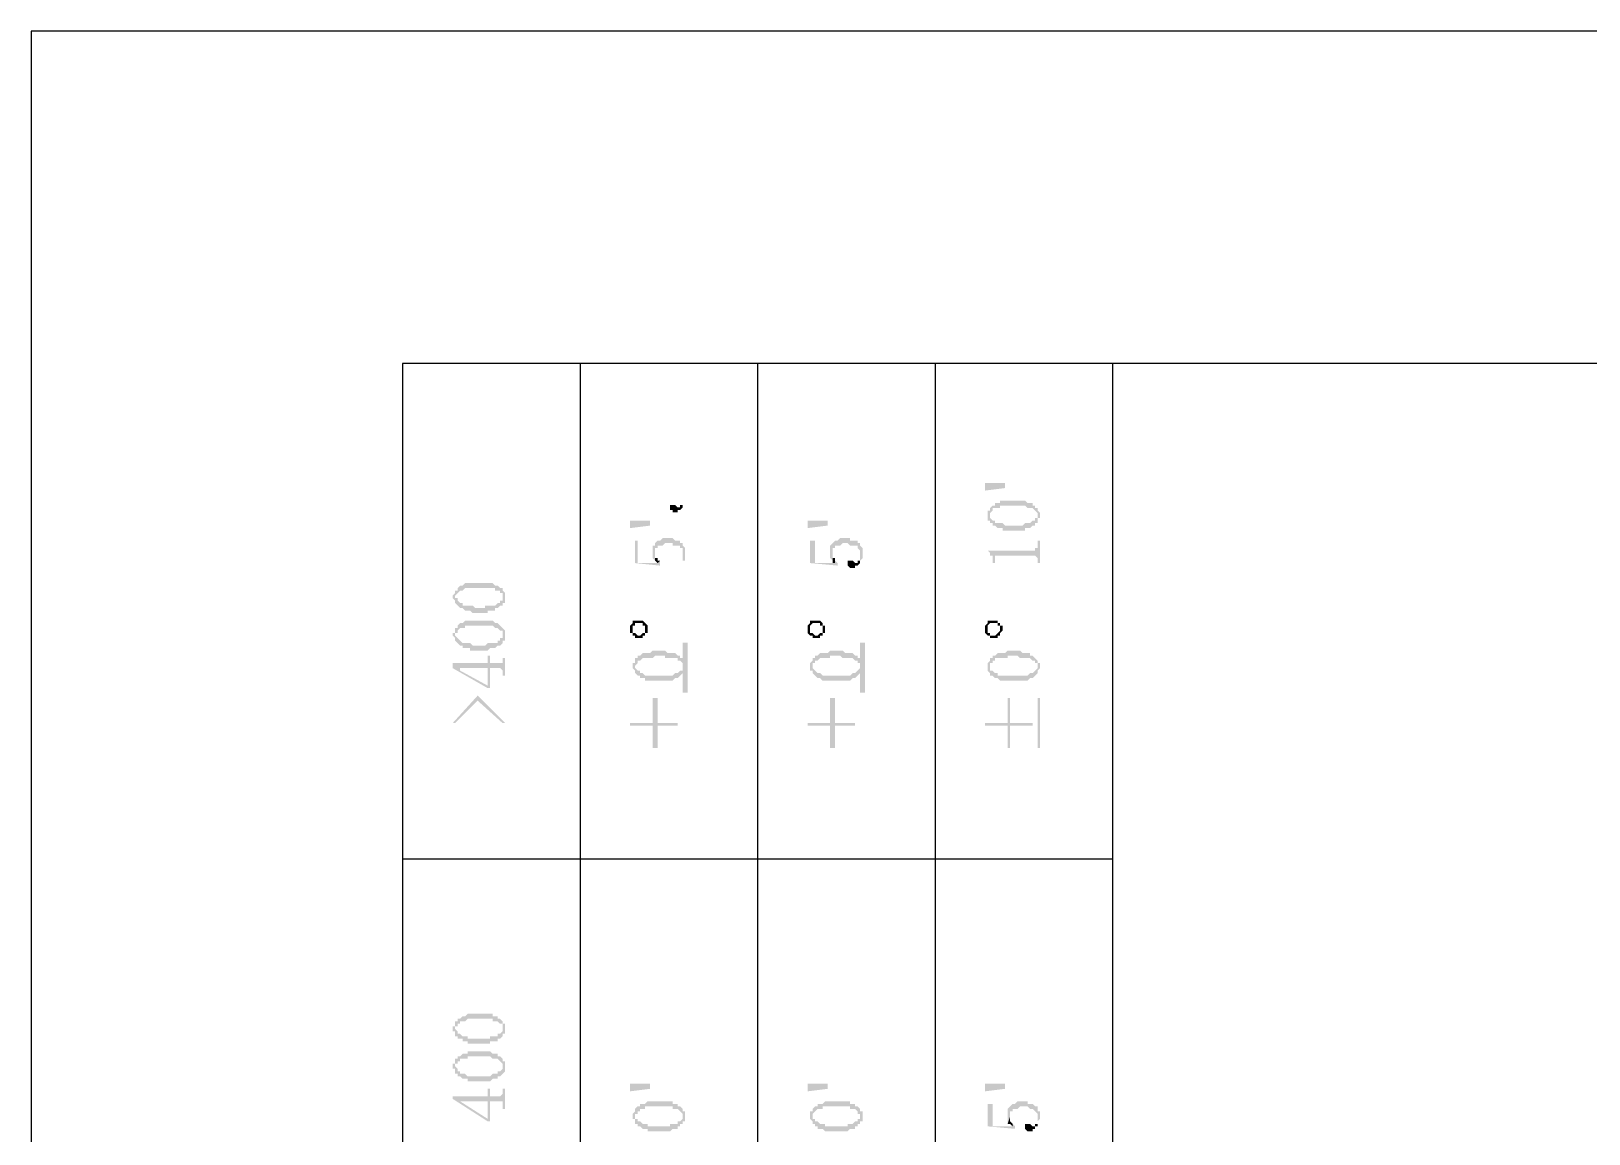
# Model space of a CAD drawing. Header units: millimetres. Extents: x 1233 to 2351, y 1180 to 1535.
# Drawn here: x 1931.4 to 1959.52, y 1515.02 to 1534.93 of the extents above; entities that cross this region are included whole.
import ezdxf

# ---------------------------------------------------------------- set-up
doc = ezdxf.new("R2010")
doc.units = ezdxf.units.MM

msp = doc.modelspace()

# ---------------------------------------------------------------- hatches: boundary and pattern name
at = {"transparency": 33554559}
for points in [[(1948.62041, 1526.7702), (1948.98146, 1526.7702), (1948.98146, 1526.67994), (1948.62041, 1526.6348)], [(1942.93375, 1526.3295), (1942.93375, 1526.28437), (1942.97888, 1526.28437), (1942.97888, 1526.23924), (1943.06915, 1526.23924), (1943.06915, 1526.28437), (1943.11428, 1526.28437), (1943.15941, 1526.3295), (1943.15941, 1526.51003), (1943.15941, 1526.41976), (1943.15941, 1526.37463), (1943.11428, 1526.37463), (1943.11428, 1526.3295), (1943.06915, 1526.3295), (1943.02402, 1526.37463), (1942.93375, 1526.37463)], [(1948.66554, 1526.18348), (1948.66554, 1526.13835), (1948.66554, 1526.09322), (1948.71067, 1526.09322), (1948.71067, 1526.04809), (1948.71067, 1526.18348), (1948.71067, 1526.22861), (1948.71067, 1526.22861), (1948.7558, 1526.27375), (1948.7558, 1526.31888), (1948.8912, 1526.31888), (1948.8912, 1526.36401), (1949.34252, 1526.36401), (1949.38765, 1526.31888), (1949.47792, 1526.31888), (1949.52305, 1526.27375), (1949.52305, 1526.27375), (1949.56818, 1526.22861), (1949.56818, 1526.18348), (1949.56818, 1526.31888), (1949.52305, 1526.31888), (1949.52305, 1526.36401), (1949.47792, 1526.36401), (1949.47792, 1526.40914), (1949.38765, 1526.40914), (1949.34252, 1526.45427), (1948.8912, 1526.45427), (1948.8912, 1526.40914), (1948.80093, 1526.40914), (1948.80093, 1526.36401), (1948.7558, 1526.36401), (1948.71067, 1526.31888), (1948.71067, 1526.27375), (1948.66554, 1526.27375), (1948.66554, 1526.22861), (1948.66554, 1526.22861)], [(1948.71067, 1526.04809), (1948.7558, 1526.04809), (1948.7558, 1526.00295), (1948.80093, 1526.00295), (1948.84607, 1525.95782), (1948.93633, 1525.95782), (1948.93633, 1525.91269), (1949.34252, 1525.91269), (1949.34252, 1525.95782), (1949.43278, 1525.95782), (1949.47792, 1526.00295), (1949.52305, 1526.00295), (1949.52305, 1526.04809), (1949.56818, 1526.04809), (1949.56818, 1526.09322), (1949.56818, 1526.13835), (1949.61331, 1526.13835), (1949.61331, 1526.18348), (1949.61331, 1526.22861), (1949.61331, 1526.22861), (1949.56818, 1526.27375), (1949.56818, 1526.31888), (1949.56818, 1526.18348), (1949.56818, 1526.13835), (1949.52305, 1526.13835), (1949.52305, 1526.09322), (1949.47792, 1526.09322), (1949.43278, 1526.04809), (1949.34252, 1526.04809), (1949.29739, 1526.00295), (1948.98146, 1526.00295), (1948.93633, 1526.04809), (1948.80093, 1526.04809), (1948.80093, 1526.09322), (1948.7558, 1526.09322), (1948.71067, 1526.13835), (1948.71067, 1526.18348), (1948.71067, 1526.18348)], [(1942.21164, 1526.09322), (1942.57269, 1526.09322), (1942.57269, 1526.00295), (1942.21164, 1525.95782)], [(1945.41602, 1526.09322), (1945.77708, 1526.09322), (1945.77708, 1526.00295), (1945.41602, 1525.95782)], [(1942.3019, 1525.73216), (1942.3019, 1525.32597), (1942.75322, 1525.28084), (1942.75322, 1525.32597), (1942.75322, 1525.3711), (1942.70809, 1525.32597), (1942.34703, 1525.32597), (1942.34703, 1525.73216)], [(1942.61783, 1525.55163), (1942.61783, 1525.46137), (1942.61783, 1525.41624), (1942.61783, 1525.41624), (1942.66296, 1525.3711), (1942.66296, 1525.5065), (1942.66296, 1525.59676), (1942.70809, 1525.59676), (1942.70809, 1525.6419), (1942.79836, 1525.6419), (1942.84349, 1525.68703), (1942.97888, 1525.68703), (1942.97888, 1525.6419), (1943.11428, 1525.6419), (1943.11428, 1525.59676), (1943.15941, 1525.59676), (1943.15941, 1525.55163), (1943.15941, 1525.5065), (1943.15941, 1525.3711), (1943.20454, 1525.3711), (1943.20454, 1525.41624), (1943.20454, 1525.5065), (1943.20454, 1525.55163), (1943.20454, 1525.59676), (1943.15941, 1525.6419), (1943.15941, 1525.68703), (1943.11428, 1525.68703), (1943.11428, 1525.73216), (1943.02402, 1525.73216), (1942.97888, 1525.77729), (1942.79836, 1525.77729), (1942.75322, 1525.73216), (1942.70809, 1525.73216), (1942.66296, 1525.68703), (1942.66296, 1525.6419), (1942.61783, 1525.6419), (1942.61783, 1525.59676)], [(1945.46115, 1525.73216), (1945.46115, 1525.32597), (1945.95761, 1525.28084), (1945.95761, 1525.32597), (1945.95761, 1525.32597), (1945.91248, 1525.3711), (1945.91248, 1525.32597), (1945.55142, 1525.32597), (1945.55142, 1525.73216)], [(1945.82221, 1525.55163), (1945.82221, 1525.46137), (1945.82221, 1525.41624), (1945.82221, 1525.41624), (1945.86734, 1525.3711), (1945.86734, 1525.5065), (1945.86734, 1525.59676), (1945.91248, 1525.59676), (1945.91248, 1525.6419), (1946.00274, 1525.6419), (1946.04787, 1525.68703), (1946.13814, 1525.68703), (1946.18327, 1525.6419), (1946.31866, 1525.6419), (1946.31866, 1525.59676), (1946.31866, 1525.59676), (1946.3638, 1525.55163), (1946.3638, 1525.5065), (1946.3638, 1525.3711), (1946.3638, 1525.3711), (1946.40893, 1525.41624), (1946.40893, 1525.5065), (1946.40893, 1525.55163), (1946.40893, 1525.59676), (1946.3638, 1525.6419), (1946.3638, 1525.68703), (1946.31866, 1525.68703), (1946.31866, 1525.73216), (1946.18327, 1525.73216), (1946.18327, 1525.77729), (1946.00274, 1525.77729), (1945.95761, 1525.73216), (1945.91248, 1525.73216), (1945.86734, 1525.68703), (1945.86734, 1525.68703), (1945.82221, 1525.6419), (1945.82221, 1525.59676)], [(1948.66554, 1525.55163), (1948.66554, 1525.55163), (1948.71067, 1525.5065), (1948.71067, 1525.46137), (1948.7558, 1525.46137), (1948.7558, 1525.41624), (1948.7558, 1525.32597), (1948.80093, 1525.32597), (1948.80093, 1525.41624), (1948.80093, 1525.46137), (1949.52305, 1525.46137), (1949.56818, 1525.41624), (1949.56818, 1525.32597), (1949.61331, 1525.32597), (1949.61331, 1525.73216), (1949.56818, 1525.73216), (1949.56818, 1525.6419), (1949.56818, 1525.59676), (1949.52305, 1525.59676), (1949.52305, 1525.55163), (1949.47792, 1525.55163)], [(1942.66296, 1525.3711), (1942.66296, 1525.3711), (1942.70809, 1525.32597), (1942.70809, 1525.32597), (1942.75322, 1525.3711), (1942.70809, 1525.3711), (1942.70809, 1525.41624), (1942.66296, 1525.41624), (1942.66296, 1525.46137), (1942.66296, 1525.5065)], [(1945.86734, 1525.3711), (1945.86734, 1525.32597), (1945.91248, 1525.32597), (1945.91248, 1525.3711), (1945.91248, 1525.41624), (1945.86734, 1525.41624), (1945.86734, 1525.46137), (1945.86734, 1525.5065)], [(1946.13814, 1525.32597), (1946.13814, 1525.28084), (1946.13814, 1525.28084), (1946.18327, 1525.23571), (1946.27353, 1525.23571), (1946.27353, 1525.28084), (1946.31866, 1525.28084), (1946.3638, 1525.32597), (1946.3638, 1525.5065), (1946.3638, 1525.41624), (1946.3638, 1525.3711), (1946.31866, 1525.3711), (1946.31866, 1525.32597), (1946.27353, 1525.32597), (1946.2284, 1525.3711), (1946.13814, 1525.3711)], [(1939.00725, 1524.69412), (1939.00725, 1524.69412), (1939.05238, 1524.64899), (1939.05238, 1524.60386), (1939.05238, 1524.73925), (1939.05238, 1524.73925), (1939.09752, 1524.78438), (1939.09752, 1524.78438), (1939.14265, 1524.82952), (1939.18778, 1524.82952), (1939.23291, 1524.87465), (1939.7745, 1524.87465), (1939.7745, 1524.82952), (1939.86476, 1524.82952), (1939.86476, 1524.78438), (1939.9099, 1524.78438), (1939.9099, 1524.73925), (1939.9099, 1524.69412), (1939.9099, 1524.87465), (1939.86476, 1524.87465), (1939.81963, 1524.91978), (1939.7745, 1524.91978), (1939.72937, 1524.96491), (1939.23291, 1524.96491), (1939.18778, 1524.91978), (1939.14265, 1524.91978), (1939.09752, 1524.87465), (1939.09752, 1524.82952), (1939.05238, 1524.82952), (1939.05238, 1524.78438), (1939.05238, 1524.78438), (1939.00725, 1524.73925)], [(1939.05238, 1524.60386), (1939.09752, 1524.55872), (1939.09752, 1524.55872), (1939.14265, 1524.51359), (1939.18778, 1524.51359), (1939.23291, 1524.46846), (1939.32318, 1524.46846), (1939.36831, 1524.42333), (1939.6391, 1524.42333), (1939.6391, 1524.46846), (1939.7745, 1524.46846), (1939.7745, 1524.51359), (1939.81963, 1524.51359), (1939.86476, 1524.55872), (1939.9099, 1524.55872), (1939.9099, 1524.60386), (1939.95503, 1524.60386), (1939.95503, 1524.64899), (1939.95503, 1524.69412), (1939.95503, 1524.73925), (1939.95503, 1524.78438), (1939.95503, 1524.78438), (1939.9099, 1524.82952), (1939.9099, 1524.69412), (1939.9099, 1524.64899), (1939.86476, 1524.64899), (1939.86476, 1524.60386), (1939.81963, 1524.60386), (1939.7745, 1524.55872), (1939.59397, 1524.55872), (1939.59397, 1524.51359), (1939.41344, 1524.51359), (1939.36831, 1524.55872), (1939.18778, 1524.55872), (1939.18778, 1524.60386), (1939.14265, 1524.60386), (1939.09752, 1524.64899), (1939.09752, 1524.69412), (1939.05238, 1524.69412)], [(1939.00725, 1524.01714), (1939.00725, 1524.01714), (1939.05238, 1523.97201), (1939.05238, 1523.92687), (1939.05238, 1524.01714), (1939.05238, 1524.06227), (1939.09752, 1524.06227), (1939.09752, 1524.1074), (1939.09752, 1524.1074), (1939.14265, 1524.15253), (1939.23291, 1524.15253), (1939.23291, 1524.19767), (1939.72937, 1524.19767), (1939.7745, 1524.15253), (1939.81963, 1524.15253), (1939.86476, 1524.1074), (1939.9099, 1524.1074), (1939.9099, 1524.06227), (1939.9099, 1524.01714), (1939.9099, 1524.15253), (1939.9099, 1524.15253), (1939.86476, 1524.19767), (1939.86476, 1524.19767), (1939.81963, 1524.2428), (1939.7745, 1524.2428), (1939.72937, 1524.28793), (1939.23291, 1524.28793), (1939.18778, 1524.2428), (1939.14265, 1524.2428), (1939.09752, 1524.19767), (1939.09752, 1524.15253), (1939.05238, 1524.15253), (1939.05238, 1524.1074), (1939.05238, 1524.06227), (1939.00725, 1524.06227)], [(1942.21164, 1524.15253), (1942.21164, 1524.1074), (1942.21164, 1524.06227), (1942.25677, 1524.06227), (1942.25677, 1524.01714), (1942.25677, 1524.15253), (1942.25677, 1524.19767), (1942.3019, 1524.19767), (1942.3019, 1524.2428), (1942.4373, 1524.2428), (1942.4373, 1524.19767), (1942.48243, 1524.19767), (1942.48243, 1524.01714), (1942.48243, 1524.06227), (1942.52756, 1524.06227), (1942.52756, 1524.1074), (1942.52756, 1524.15253), (1942.52756, 1524.19767), (1942.52756, 1524.19767), (1942.48243, 1524.2428), (1942.48243, 1524.2428), (1942.4373, 1524.28793), (1942.25677, 1524.28793), (1942.25677, 1524.2428), (1942.25677, 1524.2428), (1942.21164, 1524.19767), (1942.21164, 1524.19767)], [(1945.41602, 1524.15253), (1945.41602, 1524.1074), (1945.41602, 1524.06227), (1945.41602, 1524.06227), (1945.46115, 1524.01714), (1945.46115, 1524.15253), (1945.46115, 1524.19767), (1945.46115, 1524.19767), (1945.50629, 1524.2428), (1945.64168, 1524.2428), (1945.64168, 1524.19767), (1945.68681, 1524.19767), (1945.68681, 1524.01714), (1945.68681, 1524.06227), (1945.73195, 1524.06227), (1945.73195, 1524.1074), (1945.73195, 1524.15253), (1945.73195, 1524.19767), (1945.68681, 1524.19767), (1945.68681, 1524.2428), (1945.68681, 1524.2428), (1945.64168, 1524.28793), (1945.46115, 1524.28793), (1945.46115, 1524.2428), (1945.46115, 1524.2428), (1945.41602, 1524.19767), (1945.41602, 1524.19767)], [(1948.62041, 1524.15253), (1948.62041, 1524.1074), (1948.62041, 1524.06227), (1948.62041, 1524.06227), (1948.66554, 1524.01714), (1948.66554, 1524.15253), (1948.66554, 1524.19767), (1948.66554, 1524.19767), (1948.71067, 1524.2428), (1948.84607, 1524.2428), (1948.84607, 1524.19767), (1948.8912, 1524.19767), (1948.8912, 1524.01714), (1948.8912, 1524.06227), (1948.8912, 1524.06227), (1948.93633, 1524.1074), (1948.93633, 1524.15253), (1948.93633, 1524.19767), (1948.8912, 1524.19767), (1948.8912, 1524.2428), (1948.84607, 1524.2428), (1948.84607, 1524.28793), (1948.66554, 1524.28793), (1948.66554, 1524.2428), (1948.66554, 1524.2428), (1948.62041, 1524.19767), (1948.62041, 1524.19767)], [(1939.05238, 1523.92687), (1939.09752, 1523.88174), (1939.09752, 1523.88174), (1939.14265, 1523.83661), (1939.18778, 1523.83661), (1939.18778, 1523.79148), (1939.32318, 1523.79148), (1939.32318, 1523.74634), (1939.6391, 1523.74634), (1939.68424, 1523.79148), (1939.7745, 1523.79148), (1939.81963, 1523.83661), (1939.86476, 1523.83661), (1939.9099, 1523.88174), (1939.9099, 1523.92687), (1939.95503, 1523.92687), (1939.95503, 1523.97201), (1939.95503, 1524.01714), (1939.95503, 1524.06227), (1939.95503, 1524.1074), (1939.95503, 1524.1074), (1939.9099, 1524.15253), (1939.9099, 1524.01714), (1939.9099, 1523.97201), (1939.86476, 1523.97201), (1939.86476, 1523.92687), (1939.81963, 1523.92687), (1939.81963, 1523.88174), (1939.6391, 1523.88174), (1939.59397, 1523.83661), (1939.36831, 1523.83661), (1939.32318, 1523.88174), (1939.18778, 1523.88174), (1939.14265, 1523.92687), (1939.14265, 1523.92687), (1939.09752, 1523.97201), (1939.09752, 1523.97201), (1939.05238, 1524.01714), (1939.05238, 1524.01714)], [(1942.25677, 1524.01714), (1942.3019, 1524.01714), (1942.3019, 1523.97201), (1942.4373, 1523.97201), (1942.4373, 1524.01714), (1942.48243, 1524.01714), (1942.48243, 1524.15253), (1942.48243, 1524.1074), (1942.48243, 1524.06227), (1942.4373, 1524.06227), (1942.39217, 1524.01714), (1942.34703, 1524.01714), (1942.3019, 1524.06227), (1942.25677, 1524.06227), (1942.25677, 1524.15253), (1942.25677, 1524.15253)], [(1945.46115, 1524.01714), (1945.50629, 1524.01714), (1945.50629, 1523.97201), (1945.64168, 1523.97201), (1945.64168, 1524.01714), (1945.68681, 1524.01714), (1945.68681, 1524.15253), (1945.68681, 1524.1074), (1945.68681, 1524.06227), (1945.64168, 1524.06227), (1945.59655, 1524.01714), (1945.55142, 1524.01714), (1945.50629, 1524.06227), (1945.46115, 1524.06227), (1945.46115, 1524.15253), (1945.46115, 1524.15253)], [(1948.66554, 1524.01714), (1948.71067, 1524.01714), (1948.71067, 1523.97201), (1948.84607, 1523.97201), (1948.84607, 1524.01714), (1948.8912, 1524.01714), (1948.8912, 1524.15253), (1948.8912, 1524.1074), (1948.8912, 1524.1074), (1948.84607, 1524.06227), (1948.84607, 1524.06227), (1948.80093, 1524.01714), (1948.71067, 1524.01714), (1948.71067, 1524.06227), (1948.66554, 1524.06227), (1948.66554, 1524.15253), (1948.66554, 1524.15253)], [(1939.00725, 1523.52068), (1939.00725, 1523.43042), (1939.6391, 1523.06936), (1939.68424, 1523.06936), (1939.68424, 1523.43042), (1939.86476, 1523.43042), (1939.9099, 1523.38529), (1939.9099, 1523.29502), (1939.95503, 1523.29502), (1939.95503, 1523.61095), (1939.9099, 1523.61095), (1939.9099, 1523.56582), (1939.9099, 1523.52068), (1939.68424, 1523.52068), (1939.68424, 1523.65608), (1939.6391, 1523.65608), (1939.6391, 1523.11449), (1939.14265, 1523.38529), (1939.14265, 1523.43042)], [(1942.25677, 1523.47555), (1942.25677, 1523.43042), (1942.25677, 1523.43042), (1942.3019, 1523.38529), (1942.3019, 1523.34016), (1942.3019, 1523.47555), (1942.3019, 1523.47555), (1942.34703, 1523.52068), (1942.34703, 1523.56582), (1942.39217, 1523.56582), (1942.4373, 1523.61095), (1942.61783, 1523.61095), (1942.66296, 1523.65608), (1942.84349, 1523.65608), (1942.84349, 1523.61095), (1943.06915, 1523.61095), (1943.06915, 1523.56582), (1943.11428, 1523.56582), (1943.15941, 1523.52068), (1943.15941, 1523.47555), (1943.15941, 1523.61095), (1943.11428, 1523.61095), (1943.11428, 1523.65608), (1943.06915, 1523.65608), (1943.02402, 1523.70121), (1942.88862, 1523.70121), (1942.84349, 1523.74634), (1942.61783, 1523.74634), (1942.57269, 1523.70121), (1942.4373, 1523.70121), (1942.39217, 1523.65608), (1942.34703, 1523.65608), (1942.34703, 1523.61095), (1942.3019, 1523.61095), (1942.3019, 1523.56582), (1942.3019, 1523.52068), (1942.25677, 1523.52068)], [(1943.24968, 1522.98972), (1943.24968, 1523.89236), (1943.15941, 1523.89236), (1943.15941, 1522.98972)], [(1945.46115, 1523.47555), (1945.46115, 1523.43042), (1945.46115, 1523.38529), (1945.50629, 1523.38529), (1945.50629, 1523.34016), (1945.50629, 1523.47555), (1945.50629, 1523.52068), (1945.55142, 1523.52068), (1945.55142, 1523.56582), (1945.59655, 1523.56582), (1945.64168, 1523.61095), (1945.82221, 1523.61095), (1945.82221, 1523.65608), (1946.00274, 1523.65608), (1946.04787, 1523.61095), (1946.2284, 1523.61095), (1946.27353, 1523.56582), (1946.31866, 1523.56582), (1946.31866, 1523.52068), (1946.3638, 1523.52068), (1946.3638, 1523.47555), (1946.3638, 1523.61095), (1946.31866, 1523.61095), (1946.31866, 1523.65608), (1946.27353, 1523.65608), (1946.2284, 1523.70121), (1946.093, 1523.70121), (1946.04787, 1523.74634), (1945.82221, 1523.74634), (1945.77708, 1523.70121), (1945.64168, 1523.70121), (1945.59655, 1523.65608), (1945.55142, 1523.65608), (1945.55142, 1523.61095), (1945.50629, 1523.61095), (1945.50629, 1523.56582), (1945.50629, 1523.56582), (1945.46115, 1523.52068)], [(1946.45406, 1522.98972), (1946.45406, 1523.89236), (1946.3638, 1523.89236), (1946.3638, 1522.98972)], [(1948.66554, 1523.47555), (1948.66554, 1523.43042), (1948.66554, 1523.38529), (1948.66554, 1523.38529), (1948.71067, 1523.34016), (1948.71067, 1523.47555), (1948.71067, 1523.52068), (1948.7558, 1523.52068), (1948.7558, 1523.56582), (1948.80093, 1523.56582), (1948.80093, 1523.61095), (1949.0266, 1523.61095), (1949.0266, 1523.65608), (1949.20712, 1523.65608), (1949.25226, 1523.61095), (1949.43278, 1523.61095), (1949.47792, 1523.56582), (1949.52305, 1523.56582), (1949.52305, 1523.52068), (1949.56818, 1523.52068), (1949.56818, 1523.47555), (1949.56818, 1523.56582), (1949.52305, 1523.61095), (1949.52305, 1523.61095), (1949.47792, 1523.65608), (1949.43278, 1523.65608), (1949.43278, 1523.70121), (1949.29739, 1523.70121), (1949.25226, 1523.74634), (1949.0266, 1523.74634), (1948.98146, 1523.70121), (1948.84607, 1523.70121), (1948.80093, 1523.65608), (1948.7558, 1523.65608), (1948.7558, 1523.61095), (1948.71067, 1523.61095), (1948.71067, 1523.56582), (1948.71067, 1523.56582), (1948.66554, 1523.52068)], [(1939.00725, 1523.52068), (1939.14265, 1523.43042), (1939.6391, 1523.43042), (1939.6391, 1523.11449), (1939.6391, 1523.52068)], [(1942.3019, 1523.34016), (1942.34703, 1523.29502), (1942.39217, 1523.29502), (1942.39217, 1523.24989), (1942.48243, 1523.24989), (1942.48243, 1523.20476), (1942.97888, 1523.20476), (1943.02402, 1523.24989), (1943.06915, 1523.24989), (1943.11428, 1523.29502), (1943.11428, 1523.29502), (1943.15941, 1523.34016), (1943.15941, 1523.38529), (1943.20454, 1523.38529), (1943.20454, 1523.43042), (1943.20454, 1523.47555), (1943.20454, 1523.52068), (1943.20454, 1523.52068), (1943.15941, 1523.56582), (1943.15941, 1523.43042), (1943.15941, 1523.38529), (1943.11428, 1523.38529), (1943.06915, 1523.34016), (1943.02402, 1523.34016), (1942.97888, 1523.29502), (1942.48243, 1523.29502), (1942.4373, 1523.34016), (1942.39217, 1523.34016), (1942.39217, 1523.38529), (1942.34703, 1523.38529), (1942.3019, 1523.43042), (1942.3019, 1523.47555)], [(1945.50629, 1523.34016), (1945.55142, 1523.29502), (1945.55142, 1523.29502), (1945.59655, 1523.24989), (1945.64168, 1523.24989), (1945.68681, 1523.20476), (1946.18327, 1523.20476), (1946.2284, 1523.24989), (1946.27353, 1523.24989), (1946.31866, 1523.29502), (1946.31866, 1523.29502), (1946.3638, 1523.34016), (1946.3638, 1523.38529), (1946.40893, 1523.38529), (1946.40893, 1523.43042), (1946.40893, 1523.47555), (1946.40893, 1523.52068), (1946.40893, 1523.52068), (1946.3638, 1523.56582), (1946.3638, 1523.43042), (1946.3638, 1523.43042), (1946.31866, 1523.38529), (1946.31866, 1523.38529), (1946.27353, 1523.34016), (1946.2284, 1523.34016), (1946.18327, 1523.29502), (1945.68681, 1523.29502), (1945.64168, 1523.34016), (1945.59655, 1523.34016), (1945.55142, 1523.38529), (1945.55142, 1523.38529), (1945.50629, 1523.43042), (1945.50629, 1523.47555)], [(1948.71067, 1523.34016), (1948.71067, 1523.29502), (1948.7558, 1523.29502), (1948.80093, 1523.24989), (1948.84607, 1523.24989), (1948.8912, 1523.20476), (1949.38765, 1523.20476), (1949.43278, 1523.24989), (1949.47792, 1523.24989), (1949.52305, 1523.29502), (1949.52305, 1523.29502), (1949.56818, 1523.34016), (1949.56818, 1523.38529), (1949.56818, 1523.38529), (1949.61331, 1523.43042), (1949.61331, 1523.47555), (1949.61331, 1523.52068), (1949.56818, 1523.52068), (1949.56818, 1523.56582), (1949.56818, 1523.43042), (1949.56818, 1523.43042), (1949.52305, 1523.38529), (1949.52305, 1523.38529), (1949.47792, 1523.34016), (1949.43278, 1523.34016), (1949.38765, 1523.29502), (1948.84607, 1523.29502), (1948.84607, 1523.34016), (1948.80093, 1523.34016), (1948.7558, 1523.38529), (1948.71067, 1523.38529), (1948.71067, 1523.43042), (1948.71067, 1523.47555)], [(1939.00725, 1522.43751), (1939.05238, 1522.43751), (1939.45857, 1522.8437), (1939.9099, 1522.43751), (1939.95503, 1522.43751), (1939.45857, 1522.93397)], [(1942.21164, 1522.43751), (1942.21164, 1522.39238), (1942.61783, 1522.39238), (1942.61783, 1521.98619), (1942.70809, 1521.98619), (1942.70809, 1522.39238), (1943.06915, 1522.39238), (1943.06915, 1522.43751), (1942.70809, 1522.43751), (1942.70809, 1522.88883), (1942.61783, 1522.88883), (1942.61783, 1522.43751)], [(1945.41602, 1522.43751), (1945.41602, 1522.39238), (1945.82221, 1522.39238), (1945.82221, 1521.98619), (1945.91248, 1521.98619), (1945.91248, 1522.39238), (1946.27353, 1522.39238), (1946.27353, 1522.43751), (1945.91248, 1522.43751), (1945.91248, 1522.88883), (1945.82221, 1522.88883), (1945.82221, 1522.43751)], [(1948.62041, 1522.43751), (1948.62041, 1522.39238), (1949.0266, 1522.39238), (1949.0266, 1521.98619), (1949.07173, 1521.98619), (1949.07173, 1522.39238), (1949.47792, 1522.39238), (1949.47792, 1522.43751), (1949.07173, 1522.43751), (1949.07173, 1522.88883), (1949.0266, 1522.88883), (1949.0266, 1522.43751)], [(1949.61331, 1521.98619), (1949.61331, 1522.88883), (1949.56818, 1522.88883), (1949.56818, 1521.98619)], [(1939.00725, 1516.91998), (1939.00725, 1516.87485), (1939.05238, 1516.87485), (1939.05238, 1516.82971), (1939.05238, 1516.78458), (1939.05238, 1516.91998), (1939.05238, 1516.96511), (1939.09752, 1516.96511), (1939.09752, 1517.01024), (1939.14265, 1517.01024), (1939.14265, 1517.05538), (1939.23291, 1517.05538), (1939.27805, 1517.10051), (1939.72937, 1517.10051), (1939.72937, 1517.05538), (1939.81963, 1517.05538), (1939.86476, 1517.01024), (1939.9099, 1517.01024), (1939.9099, 1516.96511), (1939.9099, 1516.91998), (1939.9099, 1517.05538), (1939.9099, 1517.05538), (1939.86476, 1517.10051), (1939.81963, 1517.10051), (1939.81963, 1517.14564), (1939.72937, 1517.14564), (1939.72937, 1517.19077), (1939.27805, 1517.19077), (1939.23291, 1517.14564), (1939.18778, 1517.14564), (1939.14265, 1517.10051), (1939.09752, 1517.10051), (1939.09752, 1517.05538), (1939.05238, 1517.05538), (1939.05238, 1517.01024), (1939.05238, 1516.96511), (1939.00725, 1516.96511)], [(1939.05238, 1516.78458), (1939.09752, 1516.78458), (1939.09752, 1516.73945), (1939.18778, 1516.73945), (1939.18778, 1516.69432), (1939.27805, 1516.69432), (1939.27805, 1516.64919), (1939.68424, 1516.64919), (1939.68424, 1516.69432), (1939.81963, 1516.69432), (1939.81963, 1516.73945), (1939.86476, 1516.73945), (1939.9099, 1516.78458), (1939.9099, 1516.82971), (1939.95503, 1516.82971), (1939.95503, 1516.87485), (1939.95503, 1516.91998), (1939.95503, 1516.96511), (1939.95503, 1517.01024), (1939.9099, 1517.01024), (1939.9099, 1517.05538), (1939.9099, 1516.91998), (1939.9099, 1516.87485), (1939.9099, 1516.87485), (1939.86476, 1516.82971), (1939.81963, 1516.82971), (1939.81963, 1516.78458), (1939.68424, 1516.78458), (1939.68424, 1516.73945), (1939.27805, 1516.73945), (1939.27805, 1516.78458), (1939.18778, 1516.78458), (1939.14265, 1516.82971), (1939.09752, 1516.82971), (1939.09752, 1516.87485), (1939.09752, 1516.87485), (1939.05238, 1516.91998), (1939.05238, 1516.91998)], [(1939.00725, 1516.243), (1939.00725, 1516.19786), (1939.05238, 1516.19786), (1939.05238, 1516.15273), (1939.05238, 1516.1076), (1939.05238, 1516.243), (1939.05238, 1516.28813), (1939.09752, 1516.28813), (1939.09752, 1516.33326), (1939.14265, 1516.33326), (1939.14265, 1516.37839), (1939.27805, 1516.37839), (1939.27805, 1516.42352), (1939.68424, 1516.42352), (1939.72937, 1516.37839), (1939.81963, 1516.37839), (1939.86476, 1516.33326), (1939.86476, 1516.33326), (1939.9099, 1516.28813), (1939.9099, 1516.243), (1939.9099, 1516.37839), (1939.9099, 1516.37839), (1939.86476, 1516.42352), (1939.81963, 1516.42352), (1939.81963, 1516.46866), (1939.72937, 1516.46866), (1939.68424, 1516.51379), (1939.27805, 1516.51379), (1939.27805, 1516.46866), (1939.18778, 1516.46866), (1939.14265, 1516.42352), (1939.09752, 1516.42352), (1939.09752, 1516.37839), (1939.05238, 1516.37839), (1939.05238, 1516.33326), (1939.05238, 1516.28813), (1939.00725, 1516.28813)], [(1939.05238, 1516.1076), (1939.09752, 1516.1076), (1939.09752, 1516.06247), (1939.14265, 1516.06247), (1939.18778, 1516.01734), (1939.27805, 1516.01734), (1939.27805, 1515.9722), (1939.68424, 1515.9722), (1939.72937, 1516.01734), (1939.81963, 1516.01734), (1939.81963, 1516.06247), (1939.86476, 1516.06247), (1939.9099, 1516.1076), (1939.9099, 1516.1076), (1939.95503, 1516.15273), (1939.95503, 1516.19786), (1939.95503, 1516.243), (1939.95503, 1516.28813), (1939.95503, 1516.33326), (1939.9099, 1516.33326), (1939.9099, 1516.37839), (1939.9099, 1516.243), (1939.9099, 1516.19786), (1939.9099, 1516.19786), (1939.86476, 1516.15273), (1939.81963, 1516.15273), (1939.81963, 1516.1076), (1939.72937, 1516.1076), (1939.68424, 1516.06247), (1939.27805, 1516.06247), (1939.23291, 1516.1076), (1939.14265, 1516.1076), (1939.14265, 1516.15273), (1939.09752, 1516.15273), (1939.09752, 1516.19786), (1939.09752, 1516.19786), (1939.05238, 1516.243), (1939.05238, 1516.243)], [(1939.00725, 1515.70141), (1939.00725, 1515.65628), (1939.6391, 1515.25009), (1939.68424, 1515.25009), (1939.68424, 1515.61115), (1939.9099, 1515.61115), (1939.9099, 1515.56601), (1939.9099, 1515.47575), (1939.95503, 1515.47575), (1939.95503, 1515.83681), (1939.9099, 1515.83681), (1939.9099, 1515.79167), (1939.9099, 1515.74654), (1939.9099, 1515.74654), (1939.86476, 1515.70141), (1939.68424, 1515.70141), (1939.68424, 1515.83681), (1939.6391, 1515.83681), (1939.6391, 1515.29522), (1939.14265, 1515.61115), (1939.14265, 1515.61115)], [(1942.21164, 1515.92707), (1942.57269, 1515.92707), (1942.57269, 1515.83681), (1942.21164, 1515.79167)], [(1945.41602, 1515.92707), (1945.77708, 1515.92707), (1945.77708, 1515.83681), (1945.41602, 1515.79167)], [(1948.62041, 1515.92707), (1948.98146, 1515.92707), (1948.98146, 1515.83681), (1948.62041, 1515.79167)], [(1939.00725, 1515.70141), (1939.14265, 1515.61115), (1939.6391, 1515.61115), (1939.6391, 1515.29522), (1939.6391, 1515.70141)], [(1942.25677, 1515.34035), (1942.25677, 1515.29522), (1942.3019, 1515.29522), (1942.3019, 1515.25009), (1942.3019, 1515.20496), (1942.3019, 1515.34035), (1942.3019, 1515.38548), (1942.34703, 1515.38548), (1942.34703, 1515.43062), (1942.39217, 1515.43062), (1942.39217, 1515.47575), (1942.48243, 1515.47575), (1942.48243, 1515.52088), (1942.97888, 1515.52088), (1942.97888, 1515.47575), (1943.06915, 1515.47575), (1943.11428, 1515.43062), (1943.11428, 1515.43062), (1943.15941, 1515.38548), (1943.15941, 1515.34035), (1943.15941, 1515.47575), (1943.15941, 1515.47575), (1943.11428, 1515.52088), (1943.06915, 1515.52088), (1943.06915, 1515.56601), (1942.97888, 1515.56601), (1942.97888, 1515.61115), (1942.52756, 1515.61115), (1942.48243, 1515.56601), (1942.39217, 1515.56601), (1942.39217, 1515.52088), (1942.34703, 1515.52088), (1942.3019, 1515.47575), (1942.3019, 1515.43062), (1942.3019, 1515.43062), (1942.25677, 1515.38548), (1942.25677, 1515.38548)], [(1945.46115, 1515.34035), (1945.46115, 1515.29522), (1945.46115, 1515.29522), (1945.50629, 1515.25009), (1945.50629, 1515.20496), (1945.50629, 1515.34035), (1945.50629, 1515.38548), (1945.50629, 1515.38548), (1945.55142, 1515.43062), (1945.55142, 1515.43062), (1945.59655, 1515.47575), (1945.68681, 1515.47575), (1945.68681, 1515.52088), (1946.18327, 1515.52088), (1946.18327, 1515.47575), (1946.27353, 1515.47575), (1946.31866, 1515.43062), (1946.31866, 1515.38548), (1946.3638, 1515.38548), (1946.3638, 1515.34035), (1946.3638, 1515.47575), (1946.3638, 1515.47575), (1946.31866, 1515.52088), (1946.27353, 1515.52088), (1946.27353, 1515.56601), (1946.18327, 1515.56601), (1946.18327, 1515.61115), (1945.73195, 1515.61115), (1945.68681, 1515.56601), (1945.59655, 1515.56601), (1945.59655, 1515.52088), (1945.55142, 1515.52088), (1945.50629, 1515.47575), (1945.50629, 1515.43062), (1945.46115, 1515.43062), (1945.46115, 1515.38548), (1945.46115, 1515.38548)], [(1948.66554, 1515.56601), (1948.66554, 1515.15982), (1949.16199, 1515.11469), (1949.16199, 1515.15982), (1949.16199, 1515.15982), (1949.11686, 1515.20496), (1949.11686, 1515.15982), (1948.7558, 1515.15982), (1948.7558, 1515.56601)], [(1949.0266, 1515.38548), (1949.0266, 1515.34035), (1949.0266, 1515.25009), (1949.0266, 1515.20496), (1949.07173, 1515.34035), (1949.07173, 1515.43062), (1949.11686, 1515.43062), (1949.11686, 1515.47575), (1949.20712, 1515.47575), (1949.25226, 1515.52088), (1949.38765, 1515.52088), (1949.43278, 1515.47575), (1949.47792, 1515.47575), (1949.52305, 1515.43062), (1949.52305, 1515.43062), (1949.56818, 1515.38548), (1949.56818, 1515.34035), (1949.56818, 1515.20496), (1949.56818, 1515.25009), (1949.61331, 1515.29522), (1949.61331, 1515.34035), (1949.61331, 1515.43062), (1949.56818, 1515.43062), (1949.56818, 1515.47575), (1949.56818, 1515.52088), (1949.52305, 1515.52088), (1949.47792, 1515.56601), (1949.38765, 1515.56601), (1949.38765, 1515.61115), (1949.20712, 1515.61115), (1949.16199, 1515.56601), (1949.11686, 1515.56601), (1949.07173, 1515.52088), (1949.07173, 1515.52088), (1949.0266, 1515.47575), (1949.0266, 1515.43062)], [(1942.3019, 1515.20496), (1942.34703, 1515.20496), (1942.34703, 1515.15982), (1942.39217, 1515.15982), (1942.4373, 1515.11469), (1942.52756, 1515.11469), (1942.52756, 1515.06956), (1942.93375, 1515.06956), (1942.97888, 1515.11469), (1943.06915, 1515.11469), (1943.06915, 1515.15982), (1943.11428, 1515.15982), (1943.11428, 1515.20496), (1943.15941, 1515.20496), (1943.15941, 1515.25009), (1943.20454, 1515.25009), (1943.20454, 1515.34035), (1943.20454, 1515.38548), (1943.20454, 1515.43062), (1943.15941, 1515.43062), (1943.15941, 1515.47575), (1943.15941, 1515.34035), (1943.15941, 1515.29522), (1943.15941, 1515.29522), (1943.11428, 1515.25009), (1943.06915, 1515.25009), (1943.06915, 1515.20496), (1942.93375, 1515.20496), (1942.93375, 1515.15982), (1942.52756, 1515.15982), (1942.52756, 1515.20496), (1942.4373, 1515.20496), (1942.39217, 1515.25009), (1942.34703, 1515.25009), (1942.34703, 1515.29522), (1942.3019, 1515.29522), (1942.3019, 1515.34035), (1942.3019, 1515.34035)], [(1945.50629, 1515.20496), (1945.55142, 1515.20496), (1945.55142, 1515.15982), (1945.59655, 1515.15982), (1945.59655, 1515.11469), (1945.68681, 1515.11469), (1945.73195, 1515.06956), (1946.13814, 1515.06956), (1946.18327, 1515.11469), (1946.27353, 1515.11469), (1946.27353, 1515.15982), (1946.31866, 1515.15982), (1946.31866, 1515.20496), (1946.3638, 1515.20496), (1946.3638, 1515.25009), (1946.40893, 1515.25009), (1946.40893, 1515.34035), (1946.40893, 1515.38548), (1946.40893, 1515.43062), (1946.3638, 1515.43062), (1946.3638, 1515.47575), (1946.3638, 1515.34035), (1946.3638, 1515.29522), (1946.31866, 1515.29522), (1946.31866, 1515.25009), (1946.27353, 1515.25009), (1946.2284, 1515.20496), (1946.13814, 1515.20496), (1946.13814, 1515.15982), (1945.73195, 1515.15982), (1945.73195, 1515.20496), (1945.64168, 1515.20496), (1945.59655, 1515.25009), (1945.55142, 1515.25009), (1945.55142, 1515.29522), (1945.50629, 1515.29522), (1945.50629, 1515.34035), (1945.50629, 1515.34035)], [(1949.0266, 1515.20496), (1949.07173, 1515.20496), (1949.11686, 1515.15982), (1949.11686, 1515.20496), (1949.11686, 1515.20496), (1949.07173, 1515.25009), (1949.07173, 1515.29522), (1949.07173, 1515.34035)], [(1949.34252, 1515.15982), (1949.34252, 1515.11469), (1949.34252, 1515.11469), (1949.38765, 1515.06956), (1949.47792, 1515.06956), (1949.47792, 1515.11469), (1949.52305, 1515.11469), (1949.52305, 1515.15982), (1949.56818, 1515.15982), (1949.56818, 1515.34035), (1949.56818, 1515.29522), (1949.56818, 1515.20496), (1949.52305, 1515.20496), (1949.52305, 1515.15982), (1949.47792, 1515.15982), (1949.43278, 1515.20496), (1949.34252, 1515.20496)]]:
    msp.add_hatch(color=256, dxfattribs=at).paths.add_polyline_path(points)

# ---------------------------------------------------------------- linework, layer by layer
for p, q in [((2347.36003, 1528.92707), (1938.10453, 1528.92707)), ((1938.10453, 1528.92707), (1938.10453, 1242.18613))]:
    msp.add_line(p, q)
msp.add_lwpolyline([(2351.39807, 1237.92707), (2351.39807, 1534.92707), (1931.39807, 1534.92707), (1931.39807, 1237.92707)], close=True)
for points in [[(1941.30899, 1528.92707), (1941.30899, 1455.01282)], [(1944.51338, 1528.92707), (1944.51338, 1455.01282)], [(1947.71776, 1528.92707), (1947.71776, 1455.01282)], [(1950.92215, 1528.92707), (1950.92215, 1242.18613)], [(1938.10461, 1519.98897), (1950.92215, 1519.98897)]]:
    msp.add_lwpolyline(points)

doc.saveas('drawing.dxf')
